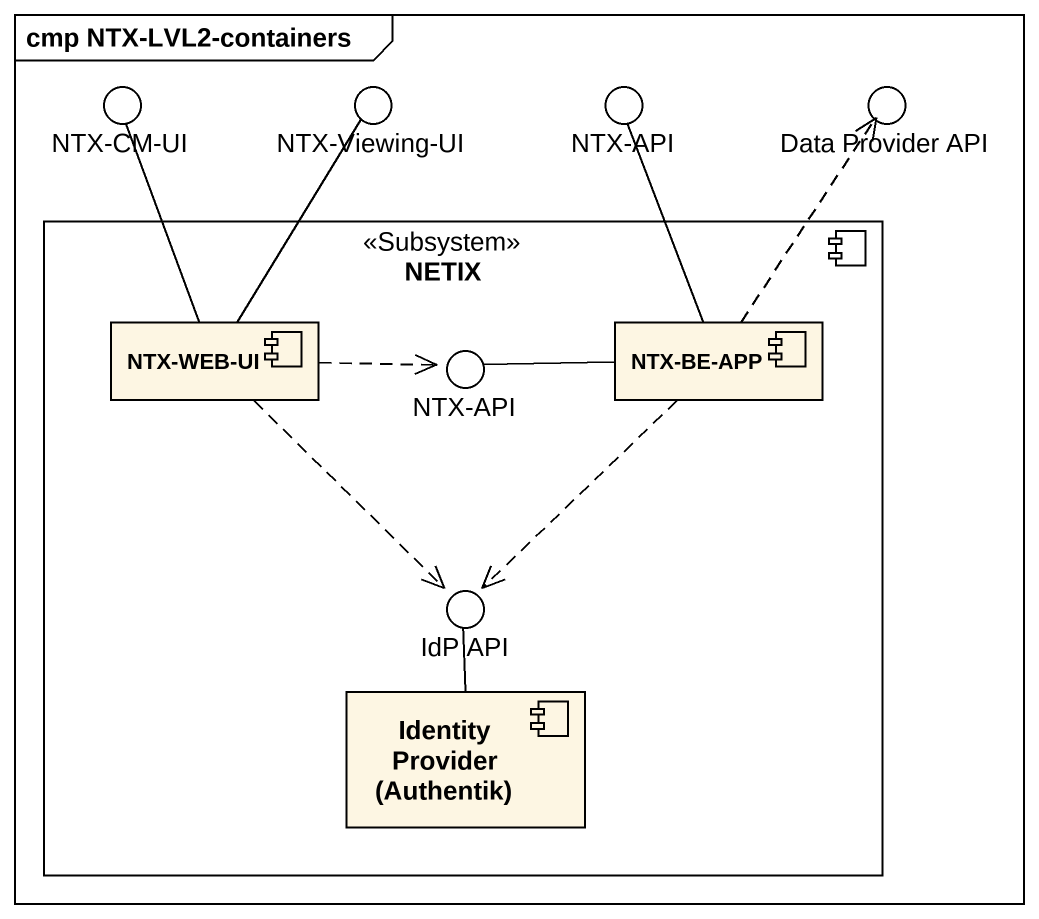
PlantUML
@startuml
mainframe cmp NTX-LVL2-containers
() "NTX-CM-UI" as NTX_CM_UI
() "NTX-Viewing-UI" as NTX_Viewing_UI
() "NTX-API" as NTX_API
() "Data Provider API" as Data_Provider_API
component NETIX <<Subsystem>> {
  component "NTX-WEB-UI" as NTX_WEB_UI
  component "NTX-BE-APP" as NTX_BE_APP
  component "Identity Provider (Authentik)" as Identity_Provider_Authentik
}
() "NTX-API" as NTX_API_2
() "IdP API" as IdP_API
NETIX -up- NTX_API_2
NETIX -- IdP_API
NTX_WEB_UI -up- NTX_CM_UI
NTX_WEB_UI -up- NTX_Viewing_UI
NTX_WEB_UI .right.> NTX_API_2
NTX_WEB_UI ..> IdP_API
NTX_BE_APP -up- NTX_API
NTX_BE_APP .up.> Data_Provider_API
NTX_BE_APP -left- NTX_API_2
NTX_BE_APP ..> IdP_API
Identity_Provider_Authentik -up- IdP_API
@enduml
